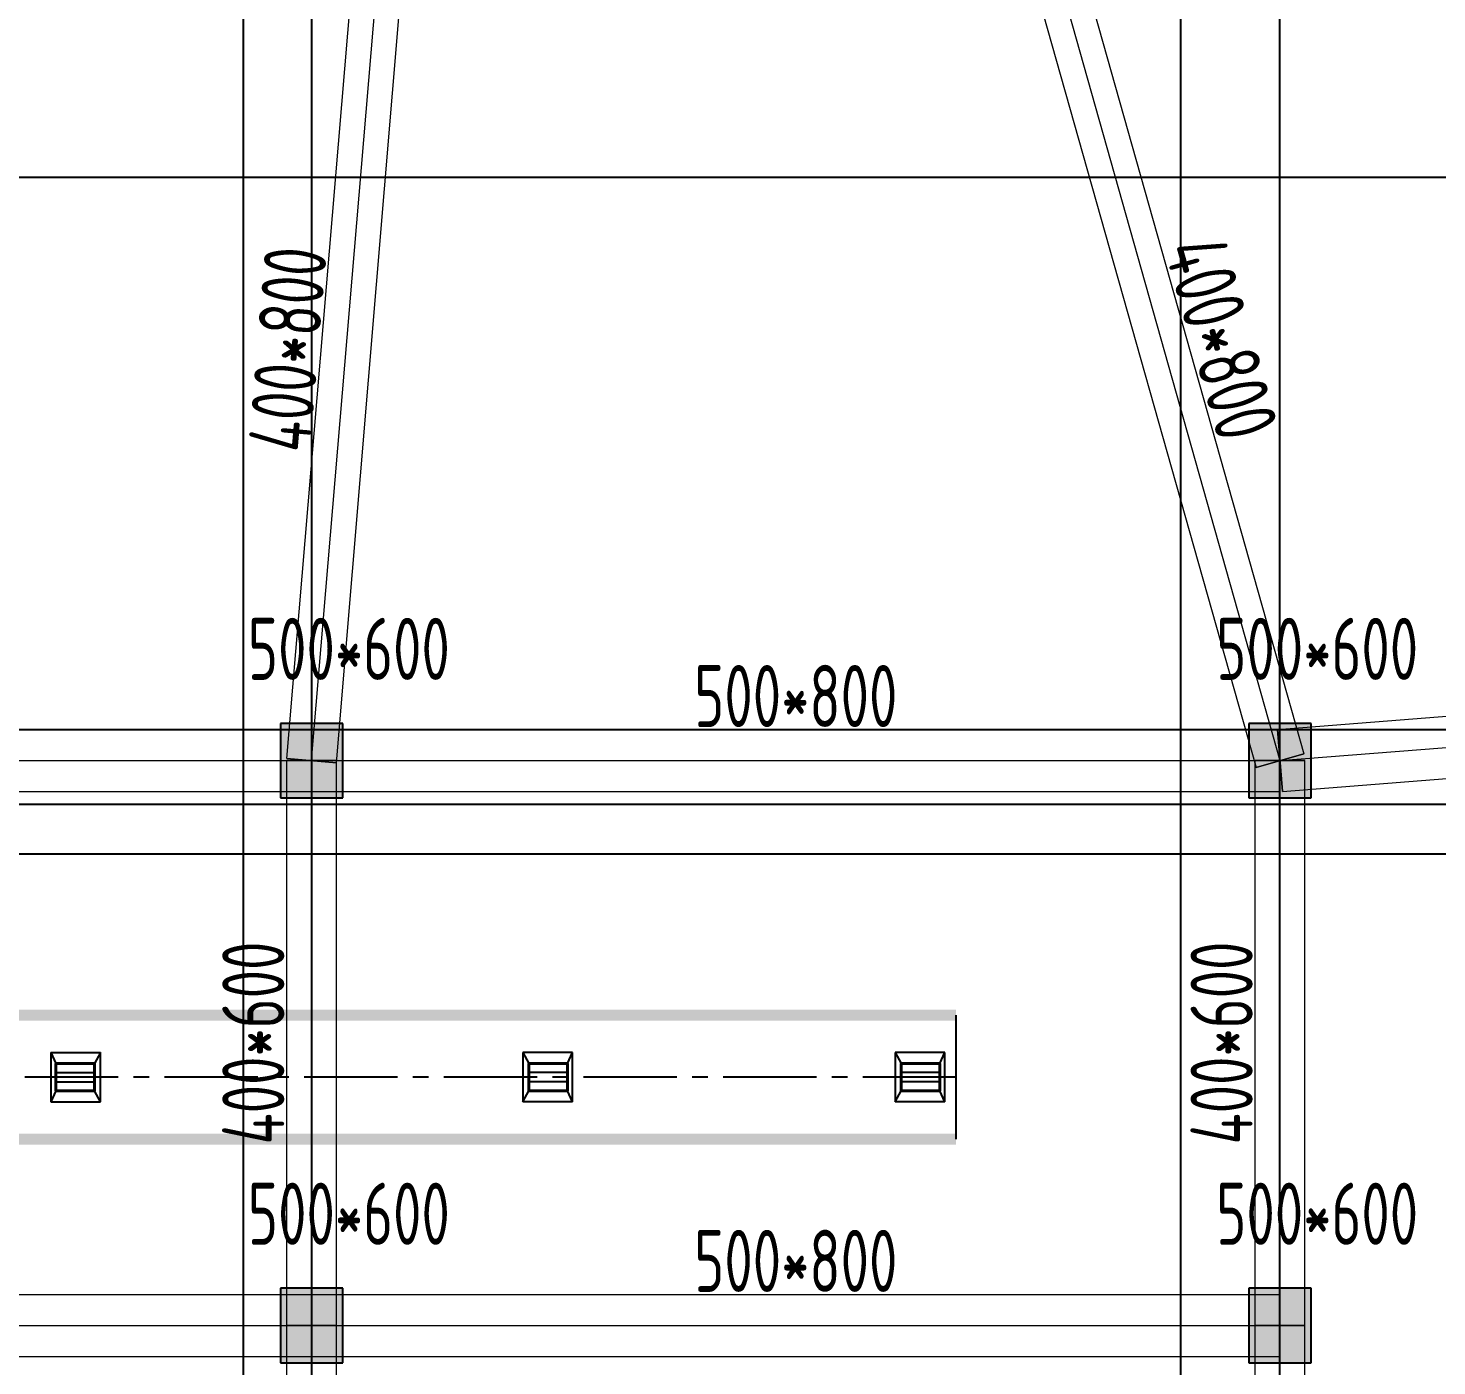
# Model space of a CAD drawing. Extents: x 369444 to 684549, y -549309 to 575337.
# Drawn here: x 449591 to 460938, y 439032 to 449807 of the extents above; entities that cross this region are included whole.
import ezdxf

# ---------------------------------------------------------------- set-up
doc = ezdxf.new("R2010")
doc.units = 0
doc.header["$LTSCALE"] = 1000
doc.header["$MEASUREMENT"] = 0
doc.linetypes.add('CENTER2', pattern=[1.125, 0.75, -0.125, 0.125, -0.125])
for name, color, linetype, lineweight, true_color in [('-1-0-1', 7, 'Continuous', 0, 0xc0c0c0), ('-1-1-2', 7, 'Continuous', 0, 0xc0c0c0), ('-2-0-1', 1, 'Continuous', 0, 0xff0000), ('-2-1-2', 9, 'Continuous', 0, 0x808080), ('11-6-1', 2, 'Continuous', 0, 0xffff00), ('11-6-2', 2, 'Continuous', 0, 0xffff00), ('11-6-5', 2, 'Continuous', 0, 0xffff00), ('12-6-1', 4, 'Continuous', 0, 0x00ffff), ('12-6-2', 4, 'Continuous', 0, 0x00ffff), ('12-6-5', 4, 'Continuous', 0, 0x00ffff)]:
    doc.layers.add(name, color=color, linetype=linetype, lineweight=lineweight, true_color=true_color)
for name, color, linetype in [('A-WALL-HATCH', 8, 'Continuous'), ('COLUMN', 9, 'Continuous'), ('DOTE', 1, 'Continuous'), ('DUCT-排烟中心线', 5, 'CENTER2'), ('DUCT-排烟管', 2, 'Continuous'), ('DUCT-排烟管端线', 4, 'Continuous'), ('风管标注', 3, 'Continuous')]:
    doc.layers.add(name, color=color, linetype=linetype)
doc.styles.add('yjkcad', font='yjkeng.shx', dxfattribs={"width": 0.7, "height": 250, "bigfont": 'yjkchn.shx'})

# ---------------------------------------------------------------- blocks, each defined once
blk = doc.blocks.new('N-风管')
at = {"color": 0, "linetype": 'Continuous'}
for p, q in [((38489285729.783188, 3905536030.379332, 2600), (38489286129.783188, 3905536030.379332, 2600)), ((38489289930.664169, 3905535630.379332, 2600), (38489289530.664169, 3905535630.379332, 2600)), ((38489292930.664169, 3905535630.379332, 2600), (38489292530.664169, 3905535630.379332, 2600))]:
    blk.add_line(p, q, dxfattribs=at)
at = {"color": 0}
for p, q in [((38489285729.783188, 3905536030.379332, 2600), (38489285729.783188, 3905535630.379332, 2600)), ((38489285729.783188, 3905536030.379332, 2600), (38489285769.783188, 3905535941.490443, 2600)), ((38489286129.783188, 3905536030.379332, 2600), (38489286081.783188, 3905535941.490443, 2600)), ((38489286129.783188, 3905535630.379332, 2600), (38489286129.783188, 3905536030.379332, 2600)), ((38489289530.664169, 3905536030.379332, 2600), (38489289578.664169, 3905535941.490443, 2600)), ((38489289930.664169, 3905536030.379332, 2600), (38489289530.664169, 3905536030.379332, 2600)), ((38489289530.664169, 3905536030.379332, 2600), (38489289530.664169, 3905535630.379332, 2600)), ((38489289890.664169, 3905535941.490443, 2600), (38489289930.664169, 3905536030.379332, 2600)), ((38489289930.664169, 3905535630.379332, 2600), (38489289930.664169, 3905536030.379332, 2600)), ((38489292530.664169, 3905536030.379332, 2600), (38489292578.664169, 3905535941.490443, 2600)), ((38489292930.664169, 3905536030.379332, 2600), (38489292530.664169, 3905536030.379332, 2600)), ((38489292530.664169, 3905536030.379332, 2600), (38489292530.664169, 3905535630.379332, 2600)), ((38489292890.664169, 3905535941.490443, 2600), (38489292930.664169, 3905536030.379332, 2600)), ((38489292930.664169, 3905535630.379332, 2600), (38489292930.664169, 3905536030.379332, 2600)), ((38489285769.783188, 3905535867.416369, 2600), (38489286081.783188, 3905535867.416369, 2600)), ((38489289890.664169, 3905535867.416369, 2600), (38489289578.664169, 3905535867.416369, 2600)), ((38489292890.664169, 3905535867.416369, 2600), (38489292578.664169, 3905535867.416369, 2600)), ((38489285769.783188, 3905535793.342295, 2600), (38489286081.783188, 3905535793.342295, 2600)), ((38489289890.664169, 3905535793.342295, 2600), (38489289578.664169, 3905535793.342295, 2600)), ((38489292890.664169, 3905535793.342295, 2600), (38489292578.664169, 3905535793.342295, 2600)), ((38489285769.783188, 3905535719.268221, 2600), (38489285729.783188, 3905535630.379332, 2600)), ((38489285729.783188, 3905535630.379332, 2600), (38489286129.783188, 3905535630.379332, 2600)), ((38489286129.783188, 3905535630.379332, 2600), (38489286081.783188, 3905535719.268221, 2600)), ((38489289530.664169, 3905535630.379332, 2600), (38489289578.664169, 3905535719.268221, 2600)), ((38489289930.664169, 3905535630.379332, 2600), (38489289890.664169, 3905535719.268221, 2600)), ((38489292530.664169, 3905535630.379332, 2600), (38489292578.664169, 3905535719.268221, 2600)), ((38489292930.664169, 3905535630.379332, 2600), (38489292890.664169, 3905535719.268221, 2600))]:
    blk.add_line(p, q, dxfattribs=at)
at = {"color": 0, "lineweight": 40}
for p, q in [((38489285769.783188, 3905535941.490443, 2600), (38489285769.783188, 3905535719.268221, 2600)), ((38489286081.783188, 3905535941.490443, 2600), (38489285769.783188, 3905535941.490443, 2600)), ((38489286081.783188, 3905535719.268221, 2600), (38489286081.783188, 3905535941.490443, 2600)), ((38489289578.664169, 3905535941.490443, 2600), (38489289578.664169, 3905535719.268221, 2600)), ((38489289578.664169, 3905535941.490443, 2600), (38489289890.664169, 3905535941.490443, 2600)), ((38489289890.664169, 3905535719.268221, 2600), (38489289890.664169, 3905535941.490443, 2600)), ((38489292578.664169, 3905535941.490443, 2600), (38489292578.664169, 3905535719.268221, 2600)), ((38489292578.664169, 3905535941.490443, 2600), (38489292890.664169, 3905535941.490443, 2600)), ((38489292890.664169, 3905535719.268221, 2600), (38489292890.664169, 3905535941.490443, 2600)), ((38489286081.783188, 3905535719.268221, 2600), (38489285769.783188, 3905535719.268221, 2600)), ((38489289578.664169, 3905535719.268221, 2600), (38489289890.664169, 3905535719.268221, 2600)), ((38489292578.664169, 3905535719.268221, 2600), (38489292890.664169, 3905535719.268221, 2600))]:
    blk.add_line(p, q, dxfattribs=at)
at = {"layer": 'DUCT-排烟中心线', "color": 0}
blk.add_line((38489293020.95887, 3905535830.379332), (38489284544.359711, 3905535830.379332), dxfattribs=at)
at = {"layer": 'DUCT-排烟管', "color": 0, "const_width": 90}
for points in [[(38489293020.95887, 3905536330.379332), (38489284544.359711, 3905536330.379332)], [(38489284544.359711, 3905535330.379332), (38489293020.95887, 3905535330.379332)]]:
    blk.add_lwpolyline(points, dxfattribs=at)
at = {"layer": 'DUCT-排烟管端线', "color": 0}
blk.add_line((38489293020.95887, 3905535330.379332), (38489293020.95887, 3905536330.379332), dxfattribs=at)

msp = doc.modelspace()

# ---------------------------------------------------------------- hatches: boundary and pattern name
at = {"layer": 'A-WALL-HATCH'}
for points in [[(452124.7, 443606.6), (452124.7, 444206.6), (451624.7, 444206.6), (451624.7, 443606.6)], [(459924.7, 443606.6), (459924.7, 444206.6), (459424.7, 444206.6), (459424.7, 443606.6)], [(452124.7, 439056.6), (452124.7, 439656.6), (451624.7, 439656.6), (451624.7, 439056.6)], [(459924.7, 439056.6), (459924.7, 439656.6), (459424.7, 439656.6), (459424.7, 439056.6)]]:
    msp.add_hatch(color=256, dxfattribs=at).paths.add_polyline_path(points)

# ---------------------------------------------------------------- linework, layer by layer
at = {"layer": '-1-0-1', "color": 0}
for p in [(451874.3, 443907.1, -3600), (459674.3, 443907.1, -3600), (451874.3, 439357.1, -3600), (459674.3, 439357.1, -3600)]:
    msp.add_point(p, dxfattribs=at)
at = {"layer": '-1-1-2', "color": 0}
for p, q in [((451874.3, 443907.1, -3600), (451874.3, 443907.1)), ((459674.3, 443907.1, -3600), (459674.3, 443907.1)), ((451874.3, 439357.1, -3600), (451874.3, 439357.1)), ((459674.3, 439357.1, -3600), (459674.3, 439357.1))]:
    msp.add_line(p, q, dxfattribs=at)
at = {"layer": '-2-0-1', "color": 0}
for p, q in [((451874.3, 443907.1, -3600), (452424.3, 450457.1, -3600)), ((457824.3, 450457.1, -3600), (459674.3, 443907.1, -3600)), ((459674.3, 443907.1, -3600), (465974.3, 444407.1, -3600)), ((444074.3, 443907.1, -3600), (451874.3, 443907.1, -3600)), ((451874.3, 443907.1, -3600), (459674.3, 443907.1, -3600)), ((451874.3, 439357.1, -3600), (451874.3, 443907.1, -3600)), ((459674.3, 439357.1, -3600), (459674.3, 443907.1, -3600)), ((444074.3, 439357.1, -3600), (451874.3, 439357.1, -3600)), ((451874.3, 439357.1, -3600), (459674.3, 439357.1, -3600)), ((451874.3, 434757.1, -3600), (451874.3, 439357.1, -3600)), ((459674.3, 434757.1, -3600), (459674.3, 439357.1, -3600))]:
    msp.add_line(p, q, dxfattribs=at)
at = {"layer": '-2-1-2', "color": 0}
for p, q in [((451874.3, 443907.1), (452424.3, 450457.1)), ((457824.3, 450457.1), (459674.3, 443907.1)), ((459674.3, 443907.1), (465974.3, 444407.1)), ((444074.3, 443907.1), (451874.3, 443907.1)), ((451874.3, 443907.1), (459674.3, 443907.1)), ((451874.3, 439357.1), (451874.3, 443907.1)), ((459674.3, 439357.1), (459674.3, 443907.1)), ((444074.3, 439357.1), (451874.3, 439357.1)), ((451874.3, 439357.1), (459674.3, 439357.1)), ((451874.3, 434757.1), (451874.3, 439357.1)), ((459674.3, 434757.1), (459674.3, 439357.1))]:
    msp.add_line(p, q, dxfattribs=at)
at = {"layer": '11-6-1', "color": 0}
for p, q in [((451624.3, 444207.1), (451624.3, 443607.1)), ((452124.3, 444207.1), (451624.3, 444207.1)), ((451624.3, 444207.1, -3600), (451624.3, 443607.1, -3600)), ((452124.3, 444207.1, -3600), (451624.3, 444207.1, -3600)), ((451624.3, 444207.1, -3600), (451624.3, 444207.1)), ((452124.3, 443607.1), (452124.3, 444207.1)), ((452124.3, 443607.1, -3600), (452124.3, 444207.1, -3600)), ((452124.3, 444207.1, -3600), (452124.3, 444207.1)), ((459424.3, 444207.1), (459424.3, 443607.1)), ((459924.3, 444207.1), (459424.3, 444207.1)), ((459424.3, 444207.1, -3600), (459424.3, 443607.1, -3600)), ((459924.3, 444207.1, -3600), (459424.3, 444207.1, -3600)), ((459424.3, 444207.1, -3600), (459424.3, 444207.1)), ((459924.3, 443607.1), (459924.3, 444207.1)), ((459924.3, 443607.1, -3600), (459924.3, 444207.1, -3600)), ((459924.3, 444207.1, -3600), (459924.3, 444207.1)), ((451624.3, 443607.1), (452124.3, 443607.1)), ((451624.3, 443607.1, -3600), (452124.3, 443607.1, -3600)), ((451624.3, 443607.1, -3600), (451624.3, 443607.1)), ((452124.3, 443607.1, -3600), (452124.3, 443607.1)), ((459424.3, 443607.1), (459924.3, 443607.1)), ((459424.3, 443607.1, -3600), (459924.3, 443607.1, -3600)), ((459424.3, 443607.1, -3600), (459424.3, 443607.1)), ((459924.3, 443607.1, -3600), (459924.3, 443607.1)), ((451624.3, 439657.1), (451624.3, 439057.1)), ((452124.3, 439657.1), (451624.3, 439657.1)), ((451624.3, 439657.1, -3600), (451624.3, 439057.1, -3600)), ((452124.3, 439657.1, -3600), (451624.3, 439657.1, -3600)), ((451624.3, 439657.1, -3600), (451624.3, 439657.1)), ((452124.3, 439057.1), (452124.3, 439657.1)), ((452124.3, 439057.1, -3600), (452124.3, 439657.1, -3600)), ((452124.3, 439657.1, -3600), (452124.3, 439657.1)), ((459424.3, 439657.1), (459424.3, 439057.1)), ((459924.3, 439657.1), (459424.3, 439657.1)), ((459424.3, 439657.1, -3600), (459424.3, 439057.1, -3600)), ((459924.3, 439657.1, -3600), (459424.3, 439657.1, -3600)), ((459424.3, 439657.1, -3600), (459424.3, 439657.1)), ((459924.3, 439057.1), (459924.3, 439657.1)), ((459924.3, 439057.1, -3600), (459924.3, 439657.1, -3600)), ((459924.3, 439657.1, -3600), (459924.3, 439657.1)), ((451624.3, 439057.1), (452124.3, 439057.1)), ((451624.3, 439057.1, -3600), (452124.3, 439057.1, -3600)), ((451624.3, 439057.1, -3600), (451624.3, 439057.1)), ((452124.3, 439057.1, -3600), (452124.3, 439057.1)), ((459424.3, 439057.1), (459924.3, 439057.1)), ((459424.3, 439057.1, -3600), (459924.3, 439057.1, -3600)), ((459424.3, 439057.1, -3600), (459424.3, 439057.1)), ((459924.3, 439057.1, -3600), (459924.3, 439057.1))]:
    msp.add_line(p, q, dxfattribs=at)
at = {"layer": '11-6-2', "color": 0}
for p, q in [((451874.3, 443907.1, -3600), (451874.3, 443907.1)), ((459674.3, 443907.1, -3600), (459674.3, 443907.1)), ((451874.3, 439357.1, -3600), (451874.3, 439357.1)), ((459674.3, 439357.1, -3600), (459674.3, 439357.1))]:
    msp.add_line(p, q, dxfattribs=at)
at = {"layer": '12-6-1', "color": 0}
for p, q in [((458016.8, 450511.4, -5100), (459866.8, 443961.4, -5100)), ((458016.8, 450511.4, -5900), (459866.8, 443961.4, -5900)), ((451675, 443923.8, -5100), (452225, 450473.8, -5100)), ((451675, 443923.8, -5900), (452225, 450473.8, -5900)), ((452073.6, 443890.3, -5100), (452623.6, 450440.3, -5100)), ((452073.6, 443890.3, -5900), (452623.6, 450440.3, -5900)), ((457631.8, 450402.7, -5100), (459481.8, 443852.7, -5100)), ((457631.8, 450402.7, -5900), (459481.8, 443852.7, -5900)), ((459654.5, 444156.3), (465954.5, 444656.3)), ((459654.5, 444156.3, -700), (465954.5, 444656.3, -700)), ((444074.3, 444157.1), (451874.3, 444157.1)), ((444074.3, 444157.1, -800), (451874.3, 444157.1, -800)), ((451874.3, 444157.1), (451874.3, 443657.1)), ((451874.3, 444157.1, -800), (451874.3, 444157.1)), ((451874.3, 443657.1, -800), (451874.3, 444157.1, -800)), ((451874.3, 444157.1), (459674.3, 444157.1)), ((451874.3, 444157.1, -800), (459674.3, 444157.1, -800)), ((451874.3, 444157.1), (451874.3, 443657.1)), ((451874.3, 444157.1, -800), (451874.3, 444157.1)), ((451874.3, 443657.1, -800), (451874.3, 444157.1, -800)), ((459654.5, 444156.3), (459694.1, 443657.8)), ((459654.5, 444156.3, -700), (459654.5, 444156.3)), ((459694.1, 443657.8, -700), (459654.5, 444156.3, -700)), ((459674.3, 444157.1), (459674.3, 443657.1)), ((459674.3, 444157.1, -800), (459674.3, 444157.1)), ((459674.3, 443657.1, -800), (459674.3, 444157.1, -800)), ((459694.1, 443657.8), (465994.1, 444157.8)), ((459694.1, 443657.8, -700), (465994.1, 444157.8, -700)), ((451674.3, 443907.1), (452074.3, 443907.1)), ((451674.3, 443907.1, -600), (451674.3, 443907.1)), ((452074.3, 443907.1, -600), (451674.3, 443907.1, -600)), ((451674.3, 439357.1), (451674.3, 443907.1)), ((451674.3, 439357.1, -600), (451674.3, 443907.1, -600)), ((451675, 443923.8, -5100), (452073.6, 443890.3, -5100)), ((451675, 443923.8, -5900), (451675, 443923.8, -5100)), ((452073.6, 443890.3, -5900), (451675, 443923.8, -5900)), ((452074.3, 443907.1), (452074.3, 443907.1, -600)), ((452074.3, 439357.1), (452074.3, 443907.1)), ((452074.3, 439357.1, -600), (452074.3, 443907.1, -600)), ((459474.3, 443907.1), (459874.3, 443907.1)), ((459474.3, 443907.1, -600), (459474.3, 443907.1)), ((459874.3, 443907.1, -600), (459474.3, 443907.1, -600)), ((459474.3, 439357.1), (459474.3, 443907.1)), ((459474.3, 439357.1, -600), (459474.3, 443907.1, -600)), ((459866.8, 443961.4, -5100), (459481.8, 443852.7, -5100)), ((459481.8, 443852.7, -5900), (459866.8, 443961.4, -5900)), ((459866.8, 443961.4, -5900), (459866.8, 443961.4, -5100)), ((459874.3, 443907.1), (459874.3, 443907.1, -600)), ((459874.3, 439357.1), (459874.3, 443907.1)), ((459874.3, 439357.1, -600), (459874.3, 443907.1, -600)), ((452073.6, 443890.3, -5100), (452073.6, 443890.3, -5900)), ((459481.8, 443852.7, -5100), (459481.8, 443852.7, -5900)), ((444074.3, 443657.1), (451874.3, 443657.1)), ((444074.3, 443657.1, -800), (451874.3, 443657.1, -800)), ((451874.3, 443657.1), (451874.3, 443657.1, -800)), ((451874.3, 443657.1), (459674.3, 443657.1)), ((451874.3, 443657.1, -800), (459674.3, 443657.1, -800)), ((451874.3, 443657.1), (451874.3, 443657.1, -800)), ((459674.3, 443657.1), (459674.3, 443657.1, -800)), ((459694.1, 443657.8), (459694.1, 443657.8, -700)), ((444074.3, 439607.1), (451874.3, 439607.1)), ((444074.3, 439607.1, -800), (451874.3, 439607.1, -800)), ((451874.3, 439607.1), (451874.3, 439107.1)), ((451874.3, 439607.1, -800), (451874.3, 439607.1)), ((451874.3, 439107.1, -800), (451874.3, 439607.1, -800)), ((451874.3, 439607.1), (459674.3, 439607.1)), ((451874.3, 439607.1, -800), (459674.3, 439607.1, -800)), ((451874.3, 439607.1), (451874.3, 439107.1)), ((451874.3, 439607.1, -800), (451874.3, 439607.1)), ((451874.3, 439107.1, -800), (451874.3, 439607.1, -800)), ((459674.3, 439607.1), (459674.3, 439107.1)), ((459674.3, 439607.1, -800), (459674.3, 439607.1)), ((459674.3, 439107.1, -800), (459674.3, 439607.1, -800)), ((451674.3, 439357.1), (452074.3, 439357.1)), ((451674.3, 439357.1, -600), (451674.3, 439357.1)), ((452074.3, 439357.1, -600), (451674.3, 439357.1, -600)), ((451674.3, 439357.1, -5100), (452074.3, 439357.1, -5100)), ((451674.3, 439357.1, -5700), (451674.3, 439357.1, -5100)), ((452074.3, 439357.1, -5700), (451674.3, 439357.1, -5700)), ((451674.3, 434757.1, -5100), (451674.3, 439357.1, -5100)), ((451674.3, 434757.1, -5700), (451674.3, 439357.1, -5700)), ((452074.3, 439357.1), (452074.3, 439357.1, -600)), ((452074.3, 439357.1, -5100), (452074.3, 439357.1, -5700)), ((452074.3, 434757.1, -5100), (452074.3, 439357.1, -5100)), ((452074.3, 434757.1, -5700), (452074.3, 439357.1, -5700)), ((459474.3, 439357.1), (459874.3, 439357.1)), ((459474.3, 439357.1, -600), (459474.3, 439357.1)), ((459874.3, 439357.1, -600), (459474.3, 439357.1, -600)), ((459474.3, 439357.1, -5100), (459874.3, 439357.1, -5100)), ((459474.3, 439357.1, -5700), (459474.3, 439357.1, -5100)), ((459874.3, 439357.1, -5700), (459474.3, 439357.1, -5700)), ((459474.3, 434757.1, -5100), (459474.3, 439357.1, -5100)), ((459474.3, 434757.1, -5700), (459474.3, 439357.1, -5700)), ((459874.3, 439357.1), (459874.3, 439357.1, -600)), ((459874.3, 439357.1, -5100), (459874.3, 439357.1, -5700)), ((459874.3, 434757.1, -5100), (459874.3, 439357.1, -5100)), ((459874.3, 434757.1, -5700), (459874.3, 439357.1, -5700)), ((444074.3, 439107.1), (451874.3, 439107.1)), ((444074.3, 439107.1, -800), (451874.3, 439107.1, -800)), ((451874.3, 439107.1), (451874.3, 439107.1, -800)), ((451874.3, 439107.1), (459674.3, 439107.1)), ((451874.3, 439107.1, -800), (459674.3, 439107.1, -800)), ((451874.3, 439107.1), (451874.3, 439107.1, -800)), ((459674.3, 439107.1), (459674.3, 439107.1, -800))]:
    msp.add_line(p, q, dxfattribs=at)
at = {"layer": '12-6-2', "color": 0}
for p, q in [((451874.3, 443907.1, -5100), (452424.3, 450457.1, -5100)), ((457824.3, 450457.1, -5100), (459674.3, 443907.1, -5100)), ((459674.3, 443907.1), (465974.3, 444407.1)), ((444074.3, 443907.1), (451874.3, 443907.1)), ((451874.3, 443907.1), (459674.3, 443907.1)), ((451874.3, 439357.1), (451874.3, 443907.1)), ((459674.3, 439357.1), (459674.3, 443907.1)), ((444074.3, 439357.1), (451874.3, 439357.1)), ((451874.3, 439357.1), (459674.3, 439357.1)), ((451874.3, 434757.1, -5100), (451874.3, 439357.1, -5100)), ((459674.3, 434757.1, -5100), (459674.3, 439357.1, -5100))]:
    msp.add_line(p, q, dxfattribs=at)
at = {"layer": 'COLUMN', "color": 8}
for p, q in [((452124.7, 444206.6), (451624.7, 444206.6)), ((451624.7, 444206.6), (451624.7, 443606.6)), ((452124.7, 443606.6), (452124.7, 444206.6)), ((459924.7, 444206.6), (459424.7, 444206.6)), ((459424.7, 444206.6), (459424.7, 443606.6)), ((459924.7, 443606.6), (459924.7, 444206.6)), ((451624.7, 443606.6), (452124.7, 443606.6)), ((459424.7, 443606.6), (459924.7, 443606.6)), ((452124.7, 439656.6), (451624.7, 439656.6)), ((451624.7, 439656.6), (451624.7, 439056.6)), ((452124.7, 439056.6), (452124.7, 439656.6)), ((459924.7, 439656.6), (459424.7, 439656.6)), ((459424.7, 439656.6), (459424.7, 439056.6)), ((459924.7, 439056.6), (459924.7, 439656.6)), ((451624.7, 439056.6), (452124.7, 439056.6)), ((459424.7, 439056.6), (459924.7, 439056.6))]:
    msp.add_line(p, q, dxfattribs=at)
at = {"layer": 'DOTE', "color": 8}
for p, q in [((451324.5, 59364.2), (451324.5, 476704.8)), ((451874.5, 261807), (451874.5, 476704.8)), ((458874.5, 59364.2), (458874.5, 476704.8)), ((459674.5, 261807), (459674.5, 476704.8))]:
    msp.add_line(p, q, dxfattribs=at)
at = {"layer": 'DOTE', "color": 8, "lineweight": -2}
for p, q in [((377844.4, 448607), (624570.9, 448607)), ((377844.4, 444157), (624570.9, 444157)), ((377844.4, 443557), (624570.9, 443557)), ((377844.4, 443157), (624570.9, 443157))]:
    msp.add_line(p, q, dxfattribs=at)

# ---------------------------------------------------------------- block references
at = {"layer": '风管标注', "color": 8}
msp.add_blockref('N-风管', (-38488835956.2, -3905094473.4), dxfattribs=at)

# ---------------------------------------------------------------- texts
at = {"layer": '11-6-5', "color": 0, "char_height": 500, "attachment_point": 8, "style": 'yjkcad'}
for insert in [(452174.3, 444557.1, -3600), (459974.3, 444557.1, -3600), (452174.3, 440007.1, -3600), (459974.3, 440007.1, -3600)]:
    msp.add_mtext('500*600', dxfattribs=dict(at, insert=insert))
at = {"layer": '12-6-5', "color": 0, "char_height": 500, "attachment_point": 8, "style": 'yjkcad'}
for s, insert, rotation in [('400*800', (451930.1, 447200.5), 85.20016), ('400*800', (458961, 447241.9), 285.77195), ('400*600', (451654.3, 441632.1), 90), ('400*600', (459454.3, 441632.1), 90)]:
    msp.add_mtext(s, dxfattribs=dict(at, insert=insert, rotation=rotation))
for insert in [(455774.3, 444177.1), (455774.3, 439627.1)]:
    msp.add_mtext('500*800', dxfattribs=dict(at, insert=insert))

doc.saveas('drawing.dxf')
